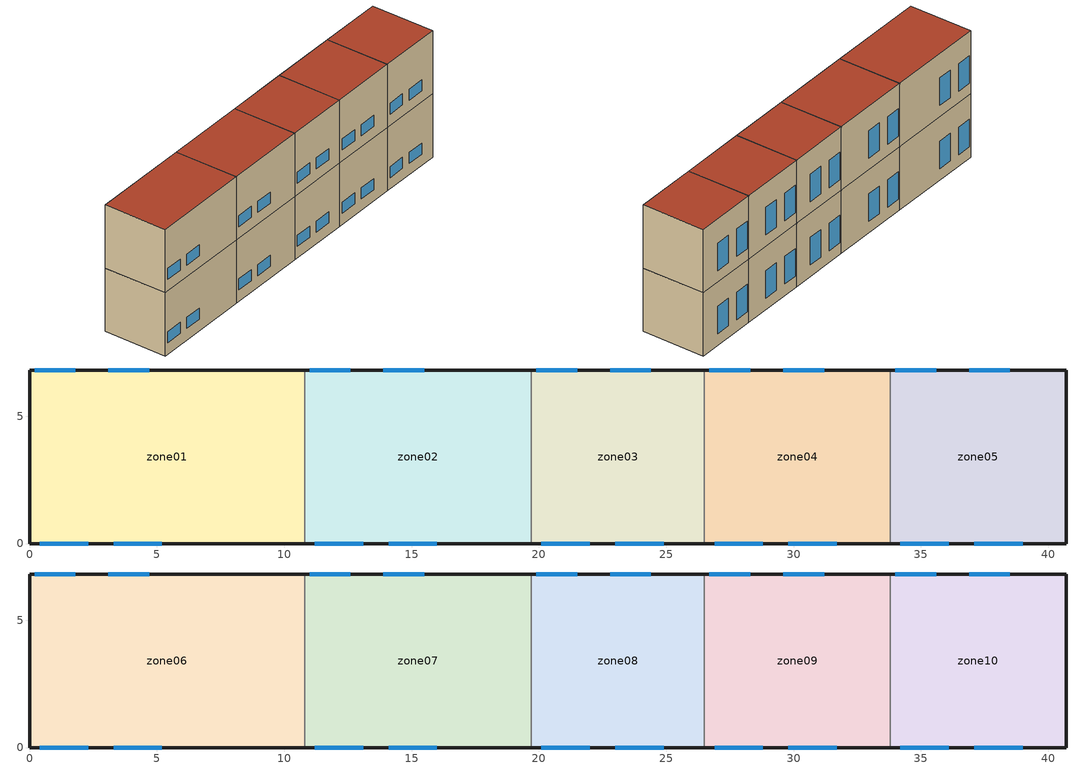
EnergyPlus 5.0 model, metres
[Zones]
zone01
 floor ground (GROUND_FLOOR): 10.8,6.8 10.8,0 0,0 0,6.8 z0
 wall outside (EXT_WALL): 10.8,6.8 0,6.8 0,0 10.8,0 z0:6.9
 wall to zone02 (ADJ_WALL): 10.8,0 10.8,6.8 z0:6.9
 window (EXT_WINDOW1): 0.4,0 2.3,0 / 3.3,0 5.2,0 z1.25:2.45; 1.8,6.8 0.2,6.8 / 4.7,6.8 3.1,6.8 z1.25:4.25
 ceiling to zone06 (ADJ_CEILING): 0,6.8 0,0 10.8,0 10.8,6.8 z6.9
zone02
 floor ground (GROUND_FLOOR): 19.7,6.8 19.7,0 10.8,0 10.8,6.8 z0
 wall outside (EXT_WALL): 19.7,6.8 10.8,6.8 / 10.8,0 19.7,0 z0:6.9
 wall to zone03 (ADJ_WALL): 19.7,0 19.7,6.8 z0:6.9
 wall to zone01 (ADJ_WALL): 10.8,6.8 10.8,0 z0:6.9
 window (EXT_WINDOW1): 11.2,0 13.1,0 / 14.1,0 16,0 z1.25:2.45; 12.6,6.8 11,6.8 / 15.5,6.8 13.9,6.8 z1.25:4.25
 ceiling to zone07 (ADJ_CEILING): 10.8,6.8 10.8,0 19.7,0 19.7,6.8 z6.9
zone03
 floor ground (GROUND_FLOOR): 26.5,6.8 26.5,0 19.7,0 19.7,6.8 z0
 wall outside (EXT_WALL): 26.5,6.8 19.7,6.8 / 19.7,0 26.5,0 z0:6.9
 wall to zone04 (ADJ_WALL): 26.5,0 26.5,6.8 z0:6.9
 wall to zone02 (ADJ_WALL): 19.7,6.8 19.7,0 z0:6.9
 window (EXT_WINDOW1): 20.1,0 22,0 / 23,0 24.9,0 z1.25:2.45; 21.5,6.8 19.9,6.8 / 24.4,6.8 22.8,6.8 z1.25:4.25
 ceiling to zone08 (ADJ_CEILING): 19.7,6.8 19.7,0 26.5,0 26.5,6.8 z6.9
zone04
 floor ground (GROUND_FLOOR): 33.8,6.8 33.8,0 26.5,0 26.5,6.8 z0
 wall outside (EXT_WALL): 33.8,6.8 26.5,6.8 / 26.5,0 33.8,0 z0:6.9
 wall to zone05 (ADJ_WALL): 33.8,0 33.8,6.8 z0:6.9
 wall to zone03 (ADJ_WALL): 26.5,6.8 26.5,0 z0:6.9
 window (EXT_WINDOW1): 26.9,0 28.8,0 / 29.8,0 31.7,0 z1.25:2.45; 28.3,6.8 26.7,6.8 / 31.2,6.8 29.6,6.8 z1.25:4.25
 ceiling to zone09 (ADJ_CEILING): 26.5,6.8 26.5,0 33.8,0 33.8,6.8 z6.9
zone05
 floor ground (GROUND_FLOOR): 40.7,6.8 40.7,0 33.8,0 33.8,6.8 z0
 wall outside (EXT_WALL): 33.8,0 40.7,0 40.7,6.8 33.8,6.8 z0:6.9
 wall to zone04 (ADJ_WALL): 33.8,6.8 33.8,0 z0:6.9
 window (EXT_WINDOW1): 34.2,0 36.1,0 / 37.1,0 39,0 z1.25:2.45; 35.6,6.8 34,6.8 / 38.5,6.8 36.9,6.8 z1.25:4.25
 ceiling to zone10 (ADJ_CEILING): 33.8,6.8 33.8,0 40.7,0 40.7,6.8 z6.9
zone06
 floor to zone01 (ADJ_CEILING): 10.8,6.8 10.8,0 0,0 0,6.8 z6.9
 wall outside (EXT_WALL): 10.8,6.8 0,6.8 0,0 10.8,0 z6.9:13.8
 wall to zone07 (ADJ_WALL): 10.8,0 10.8,6.8 z6.9:13.8
 window (EXT_WINDOW1): 0.4,0 2.3,0 / 3.3,0 5.2,0 z8.15:9.35; 1.8,6.8 0.2,6.8 / 4.7,6.8 3.1,6.8 z8.15:11.15
 roof outside (EXT_ROOF): 0,6.8 0,0 10.8,0 10.8,6.8 z13.8
zone07
 floor to zone02 (ADJ_CEILING): 19.7,6.8 19.7,0 10.8,0 10.8,6.8 z6.9
 wall outside (EXT_WALL): 19.7,6.8 10.8,6.8 / 10.8,0 19.7,0 z6.9:13.8
 wall to zone08 (ADJ_WALL): 19.7,0 19.7,6.8 z6.9:13.8
 wall to zone06 (ADJ_WALL): 10.8,6.8 10.8,0 z6.9:13.8
 window (EXT_WINDOW1): 11.2,0 13.1,0 / 14.1,0 16,0 z8.15:9.35; 12.6,6.8 11,6.8 / 15.5,6.8 13.9,6.8 z8.15:11.15
 roof outside (EXT_ROOF): 10.8,6.8 10.8,0 19.7,0 19.7,6.8 z13.8
zone08
 floor to zone03 (ADJ_CEILING): 26.5,6.8 26.5,0 19.7,0 19.7,6.8 z6.9
 wall outside (EXT_WALL): 26.5,6.8 19.7,6.8 / 19.7,0 26.5,0 z6.9:13.8
 wall to zone09 (ADJ_WALL): 26.5,0 26.5,6.8 z6.9:13.8
 wall to zone07 (ADJ_WALL): 19.7,6.8 19.7,0 z6.9:13.8
 window (EXT_WINDOW1): 20.1,0 22,0 / 23,0 24.9,0 z8.15:9.35; 21.5,6.8 19.9,6.8 / 24.4,6.8 22.8,6.8 z8.15:11.15
 roof outside (EXT_ROOF): 19.7,6.8 19.7,0 26.5,0 26.5,6.8 z13.8
zone09
 floor to zone04 (ADJ_CEILING): 33.8,6.8 33.8,0 26.5,0 26.5,6.8 z6.9
 wall outside (EXT_WALL): 33.8,6.8 26.5,6.8 / 26.5,0 33.8,0 z6.9:13.8
 wall to zone10 (ADJ_WALL): 33.8,0 33.8,6.8 z6.9:13.8
 wall to zone08 (ADJ_WALL): 26.5,6.8 26.5,0 z6.9:13.8
 window (EXT_WINDOW1): 26.9,0 28.8,0 / 29.8,0 31.7,0 z8.15:9.35; 28.3,6.8 26.7,6.8 / 31.2,6.8 29.6,6.8 z8.15:11.15
 roof outside (EXT_ROOF): 26.5,6.8 26.5,0 33.8,0 33.8,6.8 z13.8
zone10
 floor to zone05 (ADJ_CEILING): 40.7,6.8 40.7,0 33.8,0 33.8,6.8 z6.9
 wall outside (EXT_WALL): 33.8,0 40.7,0 40.7,6.8 33.8,6.8 z6.9:13.8
 wall to zone09 (ADJ_WALL): 33.8,6.8 33.8,0 z6.9:13.8
 window (EXT_WINDOW1): 34.2,0 36.1,0 / 37.1,0 39,0 z8.15:9.35; 35.6,6.8 34,6.8 / 38.5,6.8 36.9,6.8 z8.15:11.15
 roof outside (EXT_ROOF): 33.8,6.8 33.8,0 40.7,0 40.7,6.8 z13.8
[Building]
TRNSYS18: North Axis {deg}=0; Terrain=City; Loads Convergence Tolerance Value=0; Temperature Convergence Tolerance Value {deltaC}=0; Solar Distribution=FullInteriorAndExterior; Maximum Number of Warmup Days=0
[Site:Location]
not used: Latitude {deg}=0; Longitude {deg}=0; Time Zone {hr}=0; Elevation {m}=0
[Construction]
GROUND_FLOOR; EXT_WALL; EXT_ROOF; ADJ_WALL; ADJ_CEILING; EXT_WINDOW1: 
[WindowProperty:ShadingControl]
ESHADE=0; ISHADE=INPUT 1*MAX_ISHADE : SHADECNTRL=ISHADE_INTERNAL
[SurfaceProperty:OtherSideCoefficients]
BOUNDARY=IDENTICAL; BOUNDARY=INPUT 1*TBOUNDARY; BOUNDARY=INPUT 1*TBOUNDARY_2; BOUNDARY=INPUT 1*TBOUNDARY_3; BOUNDARY=INPUT 1*TGROUND; BOUNDARY=20; BOUNDARY=15
[Zone] Multiplier=1
zone01; zone02; zone03; zone04; zone05; zone06; zone07; zone08; zone09; zone10
